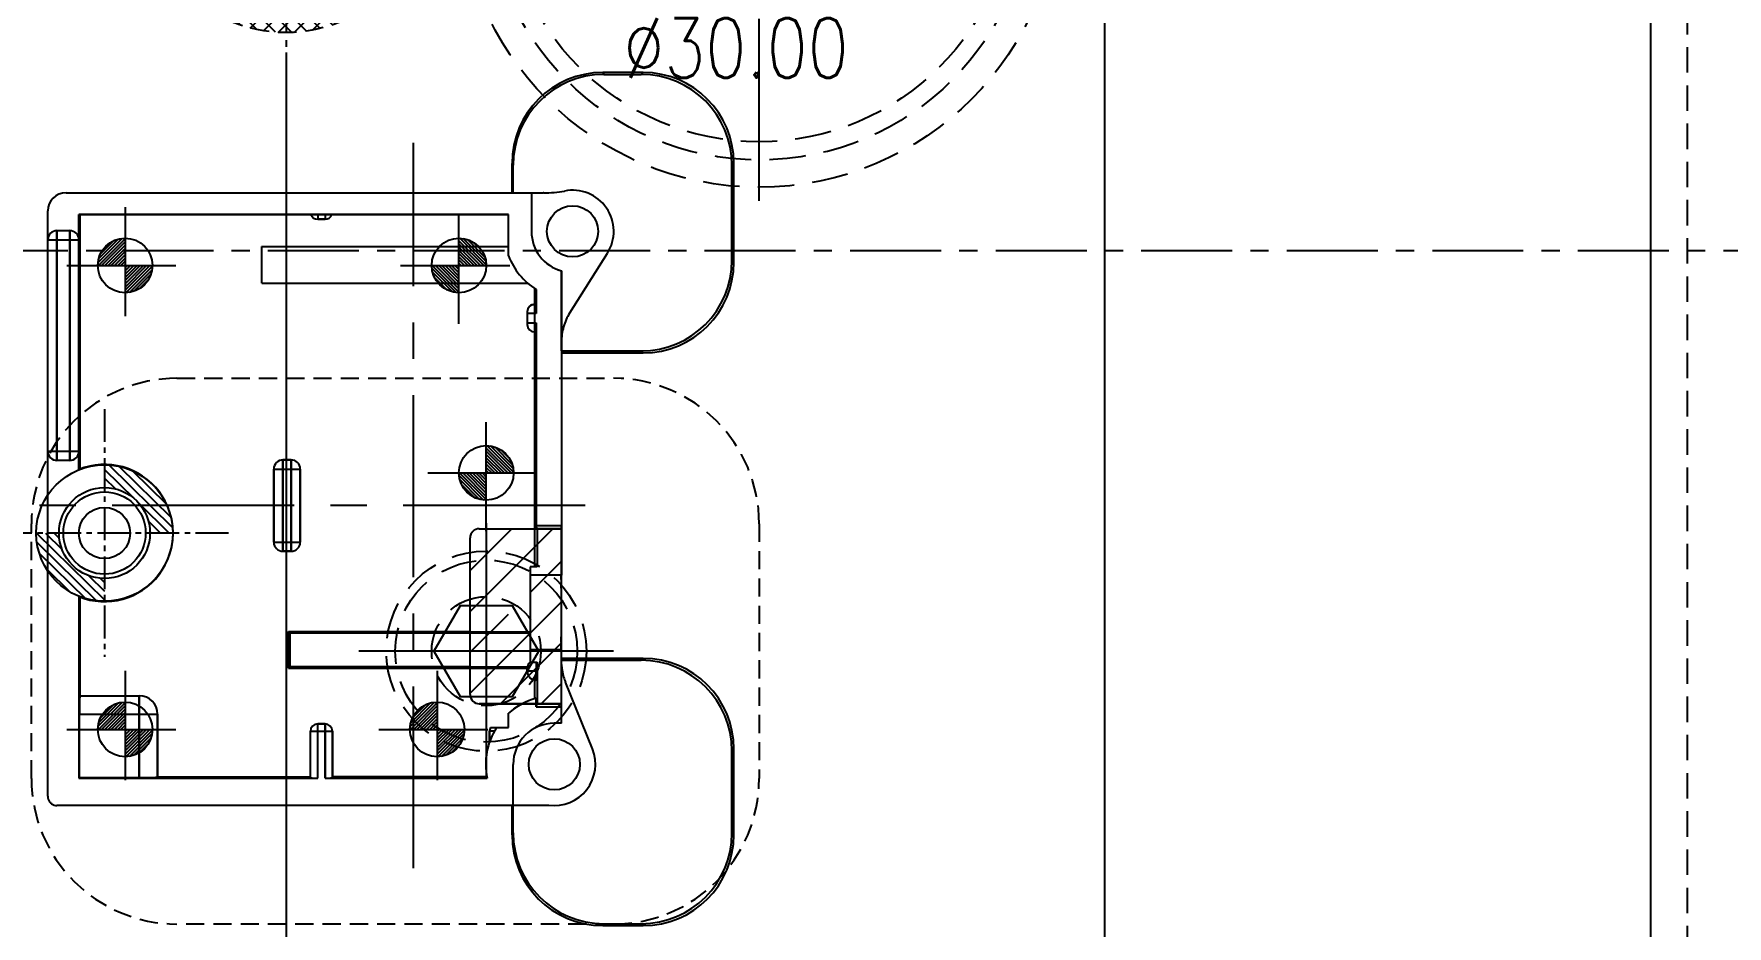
# Model space of a CAD drawing. Header units: millimetres. Extents: x 23490 to 24685, y -23248 to -22403.
# Drawn here: x 24093.4 to 24186.5, y -22672.6 to -22623.6 of the extents above; entities that cross this region are included whole.
import ezdxf

# ---------------------------------------------------------------- set-up
doc = ezdxf.new("R2010")
doc.units = ezdxf.units.MM
doc.header["$LTSCALE"] = 8
for name, pattern in [('CENTER', [2, 1.25, -0.25, 0.25, -0.25]), ('CENTER2', [1.125, 0.75, -0.125, 0.125, -0.125]), ('HIDDEN', [0.375, 0.25, -0.125]), ('HIDDEN2', [0.1875, 0.125, -0.0625])]:
    doc.linetypes.add(name, pattern=pattern)
doc.layers.get('DEFPOINTS').update_dxf_attribs({"color": 6})
for name, color, linetype in [('Cav-cor', 30, 'Continuous'), ('CL', 1, 'Continuous'), ('PIN', 5, 'Continuous'), ('PRODUCT', 1, 'Continuous'), ('SCREW', 52, 'HIDDEN'), ('SP', 3, 'Continuous'), ('WT', 4, 'Continuous'), ('Y-CUT', 2, 'Continuous')]:
    doc.layers.add(name, color=color, linetype=linetype)
doc.layers.add('dim', color=3, linetype='Continuous', lineweight=15)
doc.styles.get("Standard").update_dxf_attribs({"font": 'txt.shx', "width": 0.8, "bigfont": 'chineset.shx'})
doc.dimstyles.new('ISO-25', dxfattribs={"dimtxt": 5, "dimasz": 4, "dimexe": 0.3, "dimexo": 0.3, "dimtad": 0, "dimzin": 1, "dimdsep": 46, "dimtxsty": 'Standard', "dimcen": 0, "dimclrd": 3, "dimclre": 3, "dimclrt": 3, "dimazin": 0, "dimtfac": 1, "dimtofl": 0, "dimtmove": 0, "dimatfit": 0, "dimfxl": 0, "dimarcsym": 0})

# ---------------------------------------------------------------- blocks, each defined once
blk = doc.blocks.new('20160826.095208')
at = {"layer": 'SP', "linetype": 'CENTER'}
for p, q in [((0, -17.25), (0, 17.25)), ((-17.25, 0), (17.25, 0))]:
    blk.add_line(p, q, dxfattribs=at)
at = {"layer": 'SP', "linetype": 'HIDDEN'}
for radius in [16.50000000000004, 15.00000000000004, 14.00000000000004]:
    blk.add_circle((0, 0), radius, dxfattribs=at)
at = {"layer": 'SP'}
for s, p in [('S', (-5.455984383450414, 1.99524781123182)), ('P', (3.888308457746461, -6.392086329979065))]:
    blk.add_text(s, height=4.111023755766682, dxfattribs=at).set_placement(p)
at = {"layer": 'SP', "color": 6, "insert": (-1.274952666659374, -8.843520161717606), "char_height": 3.28125, "attachment_point": 5}
blk.add_mtext('Ø30.00', dxfattribs=at)
blk = doc.blocks.new('20100512.182342')
at = {"linetype": 'HIDDEN'}
blk.add_circle((0, -3.552713678800501e-15), 5.5, dxfattribs=at)
at = {"layer": 'SCREW', "linetype": 'CENTER', "ltscale": 5}
for p, q in [((0, -7.042329161679337), (0, 7.04232916167933)), ((-7, -3.552713678800501e-15), (7, -3.552713678800501e-15))]:
    blk.add_line(p, q, dxfattribs=at)
at = {"layer": 'SCREW', "linetype": 'Continuous'}
blk.add_lwpolyline([(-1.443375672974071, 2.499999999999996), (-2.886751345948142, -3.552713678800501e-15), (-1.443375672974071, -2.500000000000004), (1.443375672974071, -2.500000000000004), (2.886751345948142, -3.552713678800501e-15), (1.443375672974071, 2.499999999999996)], close=True, dxfattribs=at)
at = {"layer": 'SCREW'}
for radius in [5, 3]:
    blk.add_circle((0, -3.552713678800501e-15), radius, dxfattribs=at)
blk = doc.blocks.new('20150513.114820')
at = {"layer": 'WT', "linetype": 'Continuous'}
h = blk.add_hatch(dxfattribs=at)
h.set_pattern_fill('ANSI37', color=125, scale=5, angle=270, style=0)
h.set_pattern_definition([(315, (23425.01459150828, -23957.41677016646), (0.4419417382415923, 0.4419417382415921), []), (44.99999999999999, (23425.01459150828, -23957.41677016646), (-0.4419417382415921, 0.4419417382415923), [])])
h.paths.add_polyline_path([(8, 0), (5.5, 0, 0.9999999999999999), (-5.5, 0), (-8, 0, -0.9999999999999999)])
h.paths.add_polyline_path([(-8, 0), (-5.5, 0, 0.414213562373095), (0, -5.5, 0.414213562373095), (5.5, 0), (8, 0, -0.414213562373095), (0, -8, -0.414213562373095)])
at = {"layer": 'WT', "color": 125, "linetype": 'CENTER2', "ltscale": 0.4}
for p, q in [((0, 8.788148404324602), (0, -8.788148404324602)), ((8.788148404324602, 0), (-8.788148404324602, 0))]:
    blk.add_line(p, q, dxfattribs=at)
at = {"layer": 'WT', "color": 125, "linetype": 'HIDDEN2'}
for radius in [8, 5.5, 4]:
    blk.add_circle((0, 0), radius, dxfattribs=at)
blk = doc.blocks.new('*D26566')
at = {"layer": 'DEFPOINTS', "color": 0}
for p in [(24107.30028570005, -22624.27891628362), (24152.30028570005, -22747.4907678793), (24107.30028570005, -22770.97873307516)]:
    blk.add_point(p, dxfattribs=at)
at = {"layer": 'dim', "color": 3, "lineweight": -2}
for p, q in [((24107.30028570005, -22624.57891628362), (24107.30028570005, -22771.27873307516)), ((24152.30028570005, -22747.7907678793), (24152.30028570005, -22771.27873307516)), ((24111.30028570005, -22770.97873307516), (24121.84195236672, -22770.97873307516)), ((24148.30028570005, -22770.97873307516), (24137.75861903338, -22770.97873307516))]:
    blk.add_line(p, q, dxfattribs=at)
at = {"layer": 'dim', "color": 3}
for points in [[(24111.30028570005, -22770.31206640849), (24111.30028570005, -22771.64539974182), (24107.30028570005, -22770.97873307516)], [(24148.30028570005, -22771.64539974182), (24148.30028570005, -22770.31206640849), (24152.30028570005, -22770.97873307516)]]:
    blk.add_solid(points, dxfattribs=at)
at = {"layer": 'dim', "color": 3, "insert": (24129.80028570005, -22770.97873307516), "char_height": 5, "attachment_point": 5}
blk.add_mtext('45.00', dxfattribs=at)
blk = doc.blocks.new('*D26571')
at = {"layer": 'DEFPOINTS', "color": 0}
for p in [(24107.30028570005, -22615.4907678793), (24182.30028570005, -22615.4907678793), (24144.30028570005, -22755.4907678793)]:
    blk.add_point(p, dxfattribs=at)
at = {"layer": 'dim', "color": 3, "lineweight": -2}
for p, q in [((24107.60028570005, -22615.4907678793), (24182.60028570005, -22615.4907678793)), ((24182.30028570005, -22619.4907678793), (24182.30028570005, -22676.53243454597)), ((24182.30028570005, -22751.4907678793), (24182.30028570005, -22694.44910121263)), ((24144.60028570005, -22755.4907678793), (24182.60028570005, -22755.4907678793))]:
    blk.add_line(p, q, dxfattribs=at)
at = {"layer": 'dim', "color": 3}
for points in [[(24182.96695236672, -22619.4907678793), (24181.63361903338, -22619.4907678793), (24182.30028570005, -22615.4907678793)], [(24181.63361903338, -22751.4907678793), (24182.96695236672, -22751.4907678793), (24182.30028570005, -22755.4907678793)]]:
    blk.add_solid(points, dxfattribs=at)
at = {"layer": 'dim', "color": 3, "insert": (24182.30028570005, -22685.4907678793), "char_height": 5, "attachment_point": 5, "rotation": 90}
blk.add_mtext('140.00', dxfattribs=at)
blk = doc.blocks.new('*D26572')
at = {"layer": 'DEFPOINTS', "color": 0}
for p in [(24107.30028570005, -22527.4907678793), (24193.4506046583, -22527.4907678793), (24144.30028570005, -22755.4907678793)]:
    blk.add_point(p, dxfattribs=at)
at = {"layer": 'dim', "color": 3, "lineweight": -2}
for p, q in [((24107.60028570005, -22527.4907678793), (24193.7506046583, -22527.4907678793)), ((24193.4506046583, -22531.4907678793), (24193.4506046583, -22631.53243454597)), ((24193.4506046583, -22751.4907678793), (24193.4506046583, -22651.44910121263)), ((24144.60028570005, -22755.4907678793), (24193.7506046583, -22755.4907678793))]:
    blk.add_line(p, q, dxfattribs=at)
at = {"layer": 'dim', "color": 3}
for points in [[(24194.11727132497, -22531.4907678793), (24192.78393799163, -22531.4907678793), (24193.4506046583, -22527.4907678793)], [(24192.78393799163, -22751.4907678793), (24194.11727132497, -22751.4907678793), (24193.4506046583, -22755.4907678793)]]:
    blk.add_solid(points, dxfattribs=at)
at = {"layer": 'dim', "color": 3, "insert": (24193.4506046583, -22641.4907678793), "char_height": 5, "attachment_point": 5, "rotation": 90}
blk.add_mtext('228.00', dxfattribs=at)

msp = doc.modelspace()

# ---------------------------------------------------------------- hatches: boundary and pattern name
at = {"layer": 'PIN', "linetype": 'Continuous'}
h = msp.add_hatch(dxfattribs=at)
h.set_pattern_fill('ANSI31', color=3, scale=0.9999999999999996, angle=270, style=0)
h.set_pattern_definition([(225, (24303.73056464007, -22622.05105491236), (-0.08838834764831845, 0.08838834764831839), [])])
h.paths.add_polyline_path([(24098.44853977155, -22636.2907678793), (24096.94853977155, -22636.2907678793, -0.4142135623730951), (24098.44853977155, -22634.7907678793)])
h.paths.add_polyline_path([(24098.44853977155, -22637.7907678793), (24098.44853977155, -22636.2907678793), (24099.94853977155, -22636.2907678793, -0.4142135623730951)])
h = msp.add_hatch(dxfattribs=at)
h.set_pattern_fill('ANSI31', color=3, scale=0.9999999999999996, angle=90.00000000000001, style=0)
h.set_pattern_definition([(135, (24322.08231056856, -22650.53048084623), (-0.08838834764831845, -0.08838834764831839), [])])
h.paths.add_polyline_path([(24116.80028570005, -22636.2907678793), (24115.30028570005, -22636.2907678793, 0.4142135623730951), (24116.80028570005, -22637.7907678793)])
h.paths.add_polyline_path([(24116.80028570005, -22634.7907678793), (24116.80028570005, -22636.2907678793), (24118.30028570005, -22636.2907678793, 0.4142135623730951)])
h = msp.add_hatch(dxfattribs=at)
h.set_pattern_fill('ANSI31', color=3, scale=0.9999999999999996, angle=90.00000000000001, style=0)
h.set_pattern_definition([(135, (24323.58231056856, -22661.93048084623), (-0.08838834764831845, -0.08838834764831839), [])])
h.paths.add_polyline_path([(24118.30028570005, -22647.6907678793), (24116.80028570005, -22647.6907678793, 0.4142135623730951), (24118.30028570005, -22649.1907678793)])
h.paths.add_polyline_path([(24118.30028570005, -22646.1907678793), (24118.30028570005, -22647.6907678793), (24119.80028570005, -22647.6907678793, 0.4142135623730951)])
h = msp.add_hatch(dxfattribs=at)
h.set_pattern_fill('ANSI31', color=54, scale=2.727272727272727, angle=90.5, style=0)
h.set_pattern_definition([(135.5, (23862.60659245427, -22945.00435986929), (-0.2389463401022219, -0.2431535622116527), [])])
h.paths.add_polyline_path([(24097.31578570005, -22648.4982678793), (24097.31578570005, -22647.2482678793, -0.414213562373095), (24101.06578570005, -22650.9982678793), (24099.81578570005, -22650.9982678793, 0.414213562373095)])
h.paths.add_polyline_path([(24093.56578570005, -22650.9982678793), (24094.81578570005, -22650.9982678793, 0.414213562373095), (24097.31578570005, -22653.4982678793), (24097.31578570005, -22654.7482678793, -0.414213562373095)])
h = msp.add_hatch(dxfattribs=at)
h.set_pattern_fill('ANSI31', color=3, scale=0.9999999999999996, angle=270, style=0)
h.set_pattern_definition([(225, (24303.73056464007, -22647.55105491236), (-0.08838834764831845, 0.08838834764831839), [])])
h.paths.add_polyline_path([(24098.44853977155, -22661.7907678793), (24096.94853977155, -22661.7907678793, -0.4142135623730951), (24098.44853977155, -22660.2907678793)])
h.paths.add_polyline_path([(24098.44853977155, -22663.2907678793), (24098.44853977155, -22661.7907678793), (24099.94853977155, -22661.7907678793, -0.4142135623730951)])
h = msp.add_hatch(dxfattribs=at)
h.set_pattern_fill('ANSI31', color=3, scale=0.9999999999999996, angle=270, style=0)
h.set_pattern_definition([(225, (24320.88231056856, -22647.55105491236), (-0.08838834764831845, 0.08838834764831839), [])])
h.paths.add_polyline_path([(24115.60028570005, -22661.7907678793), (24114.10028570005, -22661.7907678793, -0.4142135623730951), (24115.60028570005, -22660.2907678793)])
h.paths.add_polyline_path([(24115.60028570005, -22663.2907678793), (24115.60028570005, -22661.7907678793), (24117.10028570005, -22661.7907678793, -0.4142135623730951)])
at = {"layer": 'Y-CUT'}
h = msp.add_hatch(dxfattribs=at)
h.set_pattern_fill('ANSI31', color=230, scale=0.5, style=0)
h.set_pattern_definition([(45, (-905.5554632119129, -570.0990150880061), (-1.122532015133644, 1.122532015133644), [])])
h.paths.add_polyline_path([(24117.41272009325, -22656.4183097654), (24117.41272009325, -22651.2636047723, -0.414213562373095), (24117.91272009325, -22650.7636047723), (24120.96887904115, -22650.7636047723), (24121.08992118885, -22650.7636047723), (24122.41272009325, -22650.7636047723), (24122.41272009325, -22660.3806043534), (24121.08992118885, -22660.3806043534), (24121.03378570005, -22660.3806043534), (24120.27569419813, -22660.3806043534), (24117.91272009325, -22660.3806043534, -0.414213562373095), (24117.41272009325, -22659.8806043534), (24117.41272009325, -22658.4283105884), (24117.41272009325, -22658.3590442955), (24117.41272009325, -22656.4875728022)])
h.paths.add_polyline_path([(24120.80028570005, -22654.4907678793, 0.9999999999999999), (24118.80028570005, -22654.4907678793, 0.9999999999999999)], flags=16)

# ---------------------------------------------------------------- linework, layer by layer
at = {"color": 8, "linetype": 'HIDDEN', "ltscale": 0.7}
for p, q in [((24182.30028570005, -22460.4907678793), (24182.30028570005, -22810.4907678793)), ((24184.30028570005, -22460.4907678793), (24184.30028570005, -22810.4907678793))]:
    msp.add_line(p, q, dxfattribs=at)
at = {"linetype": 'HIDDEN2'}
msp.add_lwpolyline([(24133.30028570005, -22650.4907678793), (24133.30028570005, -22664.4907678793, -0.414213562373095), (24125.30028570005, -22672.4907678793), (24101.30028570005, -22672.4907678793, -0.4142135623730963), (24093.30028570005, -22664.4907678793), (24093.30028570005, -22650.4907678793, -0.4142135623730708), (24101.30028570005, -22642.4907678793), (24125.30028570005, -22642.4907678793, -0.4142135623731179)], format="xyb", close=True, dxfattribs=at)
at = {"layer": 'Cav-cor', "color": 241}
for p, q in [((24152.30028570005, -22747.4907678793), (24152.30028570005, -22523.4907678793)), ((24126.92482353785, -22625.6852565511), (24124.69835545365, -22625.6852565511)), ((24124.69835545365, -22625.6852565511), (24124.76155923545, -22625.7907678793)), ((24124.76155923545, -22625.7907678793), (24126.81931220965, -22625.7907678793)), ((24126.92482353785, -22625.6852565511), (24126.81931220965, -22625.7907678793)), ((24119.71433191825, -22632.2917579014), (24119.71433191825, -22630.6814617244)), ((24119.71433191825, -22630.6814617244), (24119.77753570005, -22630.7869730527)), ((24119.77753570005, -22632.2917579014), (24119.77753570005, -22630.7869730527)), ((24131.90579702825, -22630.6662300415), (24131.80028570005, -22630.7717413697)), ((24131.80028570005, -22636.0097943888), (24131.80028570005, -22630.7717413697)), ((24131.90579702825, -22636.115305717), (24131.90579702825, -22630.6662300415)), ((24119.71433191825, -22632.2917579014), (24120.78253570005, -22632.2917579014)), ((24120.78253570005, -22632.2917579014), (24120.78253570005, -22634.4157678793)), ((24095.90878570005, -22633.4977579014), (24119.52628570005, -22633.4977579014)), ((24095.90878570005, -22647.5020087981), (24095.90878570005, -22633.4977579014)), ((24095.97369235905, -22647.4765833354), (24095.97369235905, -22633.4977579014)), ((24109.03585809205, -22633.4977579014), (24109.03585809205, -22633.753370627)), ((24109.03585809205, -22633.753370627), (24109.43785809205, -22633.753370627)), ((24109.43785809205, -22633.4977579014), (24109.43785809205, -22633.753370627)), ((24119.52628570005, -22635.7687905371), (24119.52628570005, -22633.4977579014)), ((24094.70278570005, -22634.3755678793), (24095.40628570005, -22634.3755678793)), ((24094.70278570005, -22647.0084178793), (24094.70278570005, -22634.3755678793)), ((24095.40628570005, -22647.0084178793), (24095.40628570005, -22634.3755678793)), ((24094.20028570005, -22634.8780678793), (24095.90878570005, -22634.8780678793)), ((24094.20028570005, -22646.5059178793), (24094.20028570005, -22634.8780678793)), ((24105.95598591325, -22637.2638273701), (24105.95780440425, -22635.2538281928)), ((24119.52628570005, -22635.2661117678), (24105.95689515165, -22635.253835238)), ((24122.43026109755, -22640.9907678793), (24122.43026109755, -22636.5921959448)), ((24131.90579702825, -22636.115305717), (24131.80028570005, -22636.0097943888)), ((24105.95689515165, -22637.263836061), (24120.59095194255, -22637.277075818)), ((24120.95162845255, -22638.4366581329), (24120.95162845255, -22639.9441581329)), ((24120.96025374685, -22638.4366581329), (24121.02501452995, -22638.4366581329)), ((24120.96887904115, -22638.4366581329), (24120.96887904115, -22637.5619145572)), ((24121.03378570005, -22637.6037729863), (24121.03378570005, -22638.9391581329)), ((24120.54962845255, -22638.8386581329), (24120.54962845255, -22639.5421581329)), ((24121.03378570005, -22638.9391581329), (24120.54962845255, -22638.9391581329)), ((24120.54962845255, -22639.4416581329), (24121.03378570005, -22639.4416581329)), ((24121.02501452995, -22639.9441581329), (24120.96025374685, -22639.9441581329)), ((24120.96887904115, -22650.7636047723), (24120.96887904115, -22639.9441581329)), ((24121.03378570005, -22639.4416581329), (24121.03378570005, -22650.5950613542)), ((24122.43026109755, -22640.9907678793), (24126.81931220965, -22640.9907678793)), ((24122.43026109755, -22640.9907678793), (24122.44078570005, -22641.0962792075)), ((24122.44078570005, -22641.0962792075), (24126.92482353785, -22641.0962792075)), ((24126.92482353785, -22641.0962792075), (24126.81931220965, -22640.9907678793)), ((24094.20028570005, -22646.5059178793), (24095.90878570005, -22646.5059178793)), ((24095.40628570005, -22647.0084178793), (24094.70278570005, -22647.0084178793)), ((24106.61986859005, -22647.4807678793), (24108.07711858085, -22647.4807678793)), ((24106.61986859005, -22647.4807678793), (24106.61986859005, -22651.5007678793)), ((24107.57461858085, -22646.9782678793), (24107.12236859005, -22646.9782678793)), ((24107.12236859005, -22652.0032678793), (24107.12236859005, -22646.9782678793)), ((24107.57461858085, -22652.0032678793), (24107.57461858085, -22646.9782678793)), ((24108.07711858085, -22651.5007678793), (24108.07711858085, -22647.4807678793)), ((24106.61986859005, -22651.5007678793), (24108.07711858085, -22651.5007678793)), ((24117.41272009325, -22659.8806043534), (24117.41272009325, -22651.2636047723)), ((24117.91272009325, -22650.7636047723), (24122.41272009325, -22650.7636047723)), ((24122.44078570005, -22650.5950613542), (24121.03378570005, -22650.5950613542)), ((24121.08992118885, -22650.7636047723), (24121.03378570005, -22650.5950613542)), ((24122.41272009325, -22650.7636047723), (24122.41272009325, -22653.3059901207)), ((24122.44078570005, -22657.8852565511), (24122.44078570005, -22650.5950613542)), ((24107.12236859005, -22652.0032678793), (24107.57461858085, -22652.0032678793)), ((24095.90878570005, -22654.4945269604), (24095.90878570005, -22664.4652678793)), ((24095.97369235905, -22659.9427678793), (24095.97369235905, -22654.5199524231)), ((24107.43036416545, -22656.4092785057), (24117.41272009325, -22656.4183097654)), ((24107.43036416545, -22656.4092785057), (24107.49962715435, -22656.4786041867)), ((24107.43036416545, -22658.4192793288), (24107.43036416545, -22656.4092785057)), ((24117.41272009325, -22656.4875728022), (24107.49962715435, -22656.4786041867)), ((24107.49962715435, -22656.4786041867), (24107.49963041045, -22658.3500757221)), ((24122.41272009325, -22657.4264901207), (24122.41272009325, -22657.9907678793)), ((24122.43026109755, -22657.9907678793), (24122.44078570005, -22657.8852565511)), ((24122.43026109755, -22657.9907678793), (24126.81931220965, -22657.9907678793)), ((24122.43026109755, -22661.4502678795), (24122.43026109755, -22657.9907678793)), ((24126.92482353785, -22657.8852565511), (24122.44078570005, -22657.8852565511)), ((24126.92482353785, -22657.8852565511), (24126.81931220965, -22657.9907678793)), ((24107.49963041045, -22658.3500757221), (24107.43036416545, -22658.4192793288)), ((24107.43036416545, -22658.4192793288), (24117.41272009325, -22658.4283105884)), ((24117.41272009325, -22658.3590442955), (24107.49963041045, -22658.3500757221)), ((24095.97369235905, -22659.9427678793), (24099.22528570005, -22659.9427678793)), ((24099.22528570005, -22664.4354459008), (24099.22528570005, -22659.9427678793)), ((24117.91272009325, -22660.3806043534), (24122.41272009325, -22660.3806043534)), ((24121.03378570005, -22660.5491477716), (24121.03378570005, -22660.3806043534)), ((24121.03378570005, -22660.5491477716), (24121.08992118885, -22660.3806043534)), ((24121.03378570005, -22660.5491477716), (24122.44078570005, -22660.5491477716)), ((24095.93860767855, -22660.9477678793), (24100.23028570005, -22660.9477678793)), ((24095.93860767855, -22664.4354459008), (24095.93860767855, -22660.9477678793)), ((24100.23028570005, -22664.4003612203), (24100.23028570005, -22660.9477678793)), ((24109.43785809205, -22661.4915242554), (24109.03585809205, -22661.4915242554)), ((24109.03585809205, -22664.4652678793), (24109.03585809205, -22661.4915242554)), ((24109.43785809205, -22664.4652678793), (24109.43785809205, -22661.4915242554)), ((24118.53095901505, -22661.6925242554), (24119.52628570005, -22661.6925242554)), ((24119.52628570005, -22661.6925242554), (24119.52628570005, -22660.9024574828)), ((24122.43026109755, -22661.4502678795), (24122.03878570005, -22661.4502678795)), ((24108.63385809205, -22661.8935242554), (24109.83985809205, -22661.8935242554)), ((24108.63385809205, -22664.4582509432), (24108.63385809205, -22661.8935242554)), ((24109.83985809205, -22664.4582509432), (24109.83985809205, -22661.8935242554)), ((24118.73751689165, -22661.8935242554), (24118.47710122745, -22661.8935242554)), ((24118.47710122745, -22661.8935242554), (24118.47710122745, -22662.479495039)), ((24131.90579702825, -22662.8662300415), (24131.80028570005, -22662.9717413697)), ((24131.80028570005, -22667.4897943888), (24131.80028570005, -22662.9717413697)), ((24131.90579702825, -22667.595305717), (24131.90579702825, -22662.8662300415)), ((24095.90878570005, -22664.4652678793), (24095.93860767855, -22664.4354459008)), ((24095.90878570005, -22664.4652678793), (24109.03585809205, -22664.4652678793)), ((24095.93860767855, -22664.4354459008), (24099.22528570005, -22664.4354459008)), ((24100.23028570005, -22664.4003612203), (24108.63385809205, -22664.4003612203)), ((24109.43785809205, -22664.4652678793), (24118.34617991275, -22664.4652678793)), ((24118.33352303535, -22664.4003612203), (24109.83985809205, -22664.4003612203)), ((24119.77753570005, -22667.4745627059), (24119.77753570005, -22663.7115178795)), ((24119.71433191825, -22665.9727678793), (24119.77753570005, -22665.951717071)), ((24119.71433191825, -22667.5800740341), (24119.71433191825, -22665.9727678793)), ((24119.77753570005, -22667.4745627059), (24119.71433191825, -22667.5800740341)), ((24131.90579702825, -22667.595305717), (24131.80028570005, -22667.4897943888)), ((24124.76155923545, -22672.4707678793), (24124.69835545365, -22672.5762792075)), ((24124.69835545365, -22672.5762792075), (24126.92482353785, -22672.5762792075)), ((24124.76155923545, -22672.4707678793), (24126.81931220965, -22672.4707678793)), ((24126.92482353785, -22672.5762792075), (24126.81931220965, -22672.4707678793))]:
    msp.add_line(p, q, dxfattribs=at)
for centre, radius in [((24123.04378570005, -22634.4157678793), 1.407), ((24097.31578570005, -22650.9982678793), 2.26125), ((24097.31578570005, -22650.9982678793), 1.407), ((24122.03878570005, -22663.7115178795), 1.407)]:
    msp.add_circle(centre, radius, dxfattribs=at)
for centre, radius, start, end in [((24109.03585809205, -22633.351370627), 0.402, 201.3551246731262, 270), ((24109.43785809205, -22633.351370627), 0.402, 270, 338.6448753268738), ((24094.70278570005, -22634.8780678793), 0.5025, 90, 180), ((24095.40628570005, -22634.8780678793), 0.5025, 0, 90), ((24123.04378570005, -22634.4157678793), 2.26125, 180, 254.2571110566078), ((24123.04378570005, -22634.4157678793), 3.76875, 201.0394697813169, 237.7690473644607), ((24120.95162845255, -22638.8386581329), 0.402, 87.5594601565531, 180), ((24120.95162845255, -22639.5421581329), 0.402, 180, 270), ((24094.70278570005, -22646.5059178793), 0.5025, 180, 270), ((24095.40628570005, -22646.5059178793), 0.5025, 270, 0), ((24097.31578570005, -22650.9982678793), 3.76875, 248.0786599384754, 111.9213400615246), ((24107.12236859005, -22647.4807678793), 0.5025, 90, 180), ((24107.57461858085, -22647.4807678793), 0.5025, 0, 90), ((24107.12236859005, -22651.5007678793), 0.5025, 180, 270), ((24107.57461858085, -22651.5007678793), 0.5025, 270, 0), ((24117.91272009325, -22651.2636047723), 0.5, 90, 180), ((24117.91272009325, -22659.8806043534), 0.5, 180, 270), ((24099.22528570005, -22660.9477678793), 1.005, 0, 90), ((24122.03878570005, -22663.7115178795), 3.76875, 117.8927926960017, 131.8103148958073), ((24109.03585809205, -22661.8935242554), 0.402, 90, 180), ((24109.43785809205, -22661.8935242554), 0.402, 0, 90), ((24122.03878570005, -22663.7115178795), 3.76875, 147.6072670478983, 191.5369590289236), ((24118.87910122745, -22661.8935242554), 0.402, 149.999999999692, 180), ((24122.03878570005, -22663.7115178795), 2.26125, 90, 180)]:
    msp.add_arc(centre, radius, start, end, dxfattribs=at)
for centre, major_axis, ratio, start_param, end_param in [((24124.72119364825, -22630.7043557388), (2.5827262151, -4.3115596177), 0.9948397973, 2.6041692746, 4.1704042064), ((24124.78439743005, -22630.809867067), (-2.5827262151, 4.3115596177), 0.9948397973, -0.537423379, 1.0288115528), ((24126.78118651235, -22630.809867067), (3.5624930395, 3.5624930395), 0.9924325090999998, -0.7816000651, 0.7816000651), ((24126.88669784055, -22630.7043557388), (-3.5624930395, -3.5624930395), 0.9924325090999998, 2.3599925885, 3.9231927187), ((24126.78118651235, -22635.9716686916), (3.5624930395, -3.5624930395), 0.9924325090999998, -0.7816000651, 0.7816000651), ((24126.88669784055, -22636.0771800198), (-3.5624930395, 3.5624930395), 0.9924325090999998, 2.3599925885, 3.9231927187), ((24121.02501452995, -22638.9391581329), (0, 0.5025), 0.0174550649, -1.5707963268, 0), ((24121.02501452995, -22639.4416581329), (0, 0.5025), 0.0174550649, -3.1415926536, -1.8849358176), ((24126.78118651235, -22663.009867067), (3.5624930395, 3.5624930395), 0.9924325090999998, -0.7816000651, 0.7816000651), ((24126.88669784055, -22662.9043557388), (-3.5624930395, -3.5624930395), 0.9924325090999998, 2.3599925885, 3.9231927187), ((24095.95615001875, -22660.9477678793), (0, 1.005), 0.0174550649, 0, 1.5707963268), ((24099.22528570005, -22664.4179035606), (1.005, 0), 0.0174550649, -1.5707963268, 0), ((24109.03585809205, -22664.4582509432), (0.402, 0), 0.0174550649, 3.1415926536, 4.7123889804), ((24109.43785809205, -22664.4582509432), (0.402, 0), 0.0174550649, -1.5707963268, 0), ((24124.72119364825, -22667.5571800198), (2.5827262151, 4.3115596177), 0.9948397973, -4.1704042064, -2.6041692746), ((24124.78439743005, -22667.4516686916), (2.5827262151, 4.3115596177), 0.9948397973, -4.1704042064, -2.6041692746), ((24126.78118651235, -22667.4516686916), (3.5624930395, -3.5624930395), 0.9924325090999998, -0.7816000651, 0.7816000651), ((24126.88669784055, -22667.5571800198), (-3.5624930395, 3.5624930395), 0.9924325090999998, 2.3599925885, 3.9231927187)]:
    msp.add_ellipse(centre, major_axis=major_axis, ratio=ratio, start_param=start_param, end_param=end_param, dxfattribs=at)
at = {"layer": 'CL', "color": 6, "linetype": 'CENTER'}
for p, q in [((24114.30028570005, -22669.42768718371), (24114.30028570005, -22629.55384857489)), ((24123.73664731578, -22649.4907678793), (24090.81879831421, -22649.4907678793))]:
    msp.add_line(p, q, dxfattribs=at)
at = {"layer": 'CL', "color": 7, "linetype": 'CENTER', "ltscale": 0.5}
msp.add_line((24247.30028570005, -22635.4907678793), (23897.30028570005, -22635.4907678793), dxfattribs=at)
at = {"layer": 'PIN', "color": 3, "linetype": 'CENTER2'}
for p, q in [((24098.44853977155, -22633.08079371428), (24098.44853977155, -22639.50074204431)), ((24116.80028570005, -22639.50074204431), (24116.80028570005, -22633.08079371428)), ((24095.23856560654, -22636.2907678793), (24101.65851393657, -22636.2907678793)), ((24113.59031153503, -22636.2907678793), (24120.01025986507, -22636.2907678793)), ((24118.30028570005, -22650.90074204432), (24118.30028570005, -22644.48079371428)), ((24115.09031153503, -22647.6907678793), (24121.51025986507, -22647.6907678793)), ((24098.44853977155, -22658.58079371428), (24098.44853977155, -22665.00074204431)), ((24115.60028570005, -22658.58079371428), (24115.60028570005, -22665.00074204431)), ((24095.23856560654, -22661.7907678793), (24101.65851393657, -22661.7907678793)), ((24112.39031153503, -22661.7907678793), (24118.81025986507, -22661.7907678793))]:
    msp.add_line(p, q, dxfattribs=at)
at = {"layer": 'PIN', "color": 54, "linetype": 'CENTER2', "ltscale": 0.3}
for p, q in [((24097.31578570005, -22644.18956254988), (24097.31578570005, -22657.80697320872)), ((24104.12449102947, -22650.9982678793), (24090.50708037063, -22650.9982678793))]:
    msp.add_line(p, q, dxfattribs=at)
at = {"layer": 'PIN', "color": 3, "linetype": 'Continuous'}
for centre in [(24098.44853977155, -22636.2907678793), (24116.80028570005, -22636.2907678793), (24118.30028570005, -22647.6907678793), (24098.44853977155, -22661.7907678793), (24115.60028570005, -22661.7907678793)]:
    msp.add_circle(centre, 1.5, dxfattribs=at)
at = {"layer": 'PIN', "color": 54}
for radius in [3.75, 2.5]:
    msp.add_circle((24097.31578570005, -22650.9982678793), radius, dxfattribs=at)
at = {"layer": 'PRODUCT'}
for p, q in [((24095.20528570005, -22632.29175790148), (24121.42522282875, -22632.29175790148)), ((24120.78253570005, -22632.29175790148), (24120.78253570005, -22634.4157678793)), ((24094.20028570005, -22665.47019133448), (24094.20028570005, -22633.29675790148)), ((24119.52628570005, -22633.49775790148), (24095.90878570005, -22633.49775790148)), ((24095.90878570005, -22633.49775790148), (24095.90878570005, -22647.50200879821)), ((24095.97369235896, -22647.47658333547), (24095.97369235896, -22633.49775790148)), ((24109.03585809202, -22633.49775790148), (24109.03585809202, -22633.75337062708)), ((24109.43785809202, -22633.75337062708), (24109.03585809202, -22633.75337062708)), ((24109.43785809202, -22633.49775790148), (24109.43785809202, -22633.75337062708)), ((24119.52628570005, -22635.76879053711), (24119.52628570005, -22633.49775790148)), ((24094.70278570005, -22634.3755678793), (24094.70278570005, -22647.0084178793)), ((24094.70278570005, -22634.3755678793), (24095.40628570005, -22634.3755678793)), ((24095.40628570005, -22634.3755678793), (24095.40628570005, -22647.0084178793)), ((24094.20028570005, -22634.8780678793), (24095.90878570005, -22634.8780678793)), ((24105.95689514802, -22635.25381950226), (24119.52628570005, -22635.26609603202)), ((24105.95689514802, -22637.26382032455), (24105.95689514802, -22635.25381950226)), ((24122.89497181818, -22638.89164118921), (24124.95658876431, -22635.6217678793)), ((24122.44078570006, -22636.59513534782), (24122.44078570006, -22653.30599012078)), ((24120.59093356601, -22637.27706006491), (24105.95689514802, -22637.26382032455)), ((24120.95162845253, -22638.43665813302), (24121.02501452989, -22638.43665813302)), ((24120.95162845253, -22638.43665813302), (24120.95162845253, -22639.94415813302)), ((24120.96887904115, -22638.43665813302), (24120.96887904115, -22637.56191455734)), ((24121.03378570005, -22637.60377298633), (24121.03378570005, -22638.93915813302)), ((24120.54962845253, -22638.83865813302), (24120.54962845253, -22639.54215813302)), ((24121.03378570005, -22638.93915813302), (24120.54962845253, -22638.93915813302)), ((24120.54962845253, -22639.44165813302), (24121.03378570005, -22639.44165813302)), ((24121.02501452989, -22639.94415813302), (24120.95162845253, -22639.94415813302)), ((24120.96887904115, -22652.86310535328), (24120.96887904115, -22639.94415813302)), ((24121.03378570005, -22639.44165813302), (24121.03378570005, -22650.59506135418)), ((24094.20028570005, -22646.5059178793), (24095.90878570005, -22646.5059178793)), ((24095.40628570005, -22647.0084178793), (24094.70278570005, -22647.0084178793)), ((24106.61986859005, -22651.5007678793), (24106.61986859005, -22647.4807678793)), ((24106.61986859005, -22647.4807678793), (24108.07711858081, -22647.4807678793)), ((24107.12236859005, -22646.9782678793), (24107.12236859005, -22652.0032678793)), ((24107.12236859005, -22646.9782678793), (24107.57461858081, -22646.9782678793)), ((24107.57461858081, -22646.9782678793), (24107.57461858081, -22652.0032678793)), ((24108.07711858081, -22647.4807678793), (24108.07711858081, -22651.5007678793)), ((24106.61986859005, -22651.5007678793), (24108.07711858081, -22651.5007678793)), ((24122.44078570006, -22650.59506135418), (24121.03378570005, -22650.59506135418)), ((24121.08992118889, -22650.76360477235), (24121.03378570005, -22650.59506135418)), ((24122.41272009327, -22650.76360477235), (24121.08992118889, -22650.76360477235)), ((24121.08992118889, -22650.76360477235), (24121.08992118889, -22652.86310535328)), ((24122.44078570006, -22650.59506135418), (24122.41272009327, -22650.76360477235)), ((24122.41272009327, -22650.76360477235), (24122.41272009327, -22653.30599012078)), ((24107.57461858081, -22652.0032678793), (24107.12236859005, -22652.0032678793)), ((24121.08992118889, -22652.86310535328), (24120.70422009327, -22652.86310535328)), ((24120.70422009327, -22652.86310535328), (24120.70422009327, -22658.08910535328)), ((24122.41272009327, -22653.30599012078), (24120.70422009327, -22653.30599012078)), ((24095.90878570005, -22654.49452696048), (24095.90878570005, -22664.4652678793)), ((24095.97369235896, -22659.9427678793), (24095.97369235896, -22654.51995242323)), ((24107.43036416545, -22656.40927850578), (24107.49962715434, -22656.47860418676)), ((24107.43036416545, -22658.41927932887), (24107.43036416545, -22656.40927850578)), ((24107.43036416545, -22656.40927850578), (24120.70422009327, -22656.42037841289)), ((24107.49962715434, -22656.47860418676), (24107.49963041044, -22658.35007572212)), ((24107.49962715434, -22656.47860418676), (24120.70422009327, -22656.4896414263)), ((24122.41272009327, -22657.42649012078), (24120.70422009327, -22657.42649012078)), ((24122.41272009327, -22657.42649012078), (24122.41272009327, -22660.38060435352)), ((24122.44078570006, -22661.4502678796), (24122.44078570006, -22657.42649012078)), ((24107.49963041044, -22658.35007572212), (24107.43036416545, -22658.41927932887)), ((24107.43036416545, -22658.41927932887), (24120.55004837118, -22658.43114899926)), ((24120.55771714407, -22658.36188963812), (24107.49963041044, -22658.35007572212)), ((24120.54962845253, -22658.58763883596), (24120.54962845253, -22658.4516877902)), ((24121.03378570005, -22658.58690813302), (24120.54962845253, -22658.58690813302)), ((24120.70422009327, -22658.08910535328), (24121.08992118889, -22658.08910535328)), ((24121.03378570005, -22658.08910535328), (24121.03378570005, -22658.58690813302)), ((24121.08992118889, -22658.08910535328), (24121.08992118889, -22660.38060435352)), ((24121.02501452989, -22659.08940813302), (24120.96887904115, -22659.08940813302)), ((24120.96887904115, -22660.07923876553), (24120.96887904115, -22659.08940813302)), ((24124.13528414025, -22662.86420102456), (24122.65004465025, -22659.18930390019)), ((24095.95615001873, -22659.9427678793), (24099.22528570005, -22659.9427678793)), ((24099.22528570005, -22659.9427678793), (24099.22528570005, -22664.43544590095)), ((24121.03378570005, -22660.54914777169), (24121.03378570005, -22660.07923876553)), ((24121.03378570005, -22660.54914777169), (24121.08992118889, -22660.38060435352)), ((24121.03378570005, -22660.54914777169), (24122.44078570006, -22660.54914777169)), ((24121.08992118889, -22660.38060435352), (24122.41272009327, -22660.38060435352)), ((24122.44078570006, -22660.54914777169), (24122.41272009327, -22660.38060435352)), ((24095.9386076785, -22664.43544590095), (24095.9386076785, -22660.9477678793)), ((24095.9386076785, -22660.9477678793), (24100.23028570005, -22660.9477678793)), ((24100.23028570005, -22660.9477678793), (24100.23028570005, -22664.41790356062)), ((24109.03585809202, -22664.4652678793), (24109.03585809202, -22661.4915242555)), ((24109.03585809202, -22661.4915242555), (24109.43785809202, -22661.4915242555)), ((24109.43785809202, -22661.4915242555), (24109.43785809202, -22664.4652678793)), ((24118.5309590151, -22661.6925242555), (24119.52628570005, -22661.6925242555)), ((24119.52628570005, -22661.6925242555), (24119.52628570005, -22660.90245748284)), ((24122.44078570006, -22661.4502678796), (24122.03878570005, -22661.4502678796)), ((24108.63385809202, -22664.45825094327), (24108.63385809202, -22661.8935242555)), ((24108.63385809202, -22661.8935242555), (24109.83985809202, -22661.8935242555)), ((24109.83985809202, -22661.8935242555), (24109.83985809202, -22664.45825094327)), ((24118.47710122741, -22662.47949503903), (24118.47710122741, -22661.8935242555)), ((24118.73751689163, -22661.8935242555), (24118.47710122741, -22661.8935242555)), ((24095.90878570005, -22664.4652678793), (24095.9386076785, -22664.43544590095)), ((24095.90878570005, -22664.4652678793), (24109.03585809202, -22664.4652678793)), ((24095.9386076785, -22664.43544590095), (24099.22528570005, -22664.43544590095)), ((24100.23028570005, -22664.4003612204), (24108.63385809202, -22664.4003612204)), ((24109.43785809202, -22664.4652678793), (24118.34617991278, -22664.4652678793)), ((24118.33352303534, -22664.4003612204), (24109.83985809202, -22664.4003612204)), ((24119.77753570005, -22665.9727678793), (24119.77753570005, -22663.7115178796)), ((24119.77753570005, -22665.9727678793), (24094.70278570005, -22665.9727678793)), ((24119.77753570005, -22665.95171707101), (24121.73095596604, -22665.95171707101))]:
    msp.add_line(p, q, dxfattribs=at)
for centre, radius in [((24123.04378570005, -22634.4157678793), 1.407), ((24097.31578570006, -22650.9982678793), 2.26125), ((24097.31578570006, -22650.9982678793), 1.407), ((24122.03878570005, -22663.7115178796), 1.407)]:
    msp.add_circle(centre, radius, dxfattribs=at)
for centre, radius, start, end in [((24095.20528570005, -22633.29675790148), 1.005, 90, 180), ((24121.62032952463, -22627.26991512556), 5.024999999999999, 268.1458358899115, 281.2658729562772), ((24123.04378570005, -22634.4157678793), 2.26125, 327.7690473644254, 101.265862835664), ((24109.03585809202, -22633.35137062708), 0.402, 201.3551246731262, 270), ((24109.43785809202, -22633.35137062708), 0.402, 270, 338.6448753268738), ((24094.70278570005, -22634.8780678793), 0.5025, 90, 180), ((24095.40628570005, -22634.8780678793), 0.5025, 0, 90), ((24123.04378570005, -22634.4157678793), 2.26125, 180, 254.5339900466896), ((24123.04378570005, -22634.4157678793), 3.76875, 201.0394697812653, 237.769047364537), ((24120.95162845253, -22638.83865813302), 0.402, 90, 180), ((24120.95162845253, -22639.54215813302), 0.402, 180, 270), ((24094.70278570005, -22646.5059178793), 0.5025, 180, 270), ((24095.40628570005, -22646.5059178793), 0.5025, 270, 0), ((24097.31578570006, -22650.9982678793), 3.76875, 248.0786599384754, 111.9213400615246), ((24107.12236859005, -22647.4807678793), 0.5025, 90, 180), ((24107.57461858081, -22647.4807678793), 0.5025, 0, 90), ((24107.12236859005, -22651.5007678793), 0.5025, 180, 270), ((24107.57461858081, -22651.5007678793), 0.5025, 270, 0), ((24121.05212845253, -22658.4516877902), 0.5025, 133.816813386846, 180), ((24121.05212845253, -22658.58764039662), 0.5025, 179.9695052861641, 266.9069276728361), ((24099.22528570005, -22660.9477678793), 1.005, 0, 90), ((24122.03878570005, -22663.7115178796), 3.76875, 105.4660099533766, 131.8103148958073), ((24109.03585809202, -22661.8935242555), 0.402, 90, 180), ((24109.43785809202, -22661.8935242555), 0.402, 0, 90), ((24122.03878570005, -22663.7115178796), 3.76875, 147.6072670478516, 191.5369590288583), ((24118.87910122741, -22661.8935242555), 0.402, 150.0000000004003, 180), ((24122.03878570005, -22663.7115178796), 2.26125, 90, 180), ((24122.03878570005, -22663.7115178796), 2.26125, 262.1758850045895, 22.0064959013262)]:
    msp.add_arc(centre, radius, start, end, dxfattribs=at)
for points, start_tangent, end_tangent in [([(24121.45774253172, -22632.29228413405), (24121.44151191217, -22632.29188990722), (24121.42522282875, -22632.29175790148)], (-0.9994764254451065, 0.03235544744664143), (-1, 1.224646799147353e-16)), ([(24121.03017030742, -22638.53263596618), (24121.03211072947, -22638.6438097538), (24121.03335648234, -22638.7838901115), (24121.03378570005, -22638.93915813302)], (0.1371055547393883, -0.9905564430458289), (-1.224646799147353e-16, -1)), ([(24122.87765554437, -22638.91944040125), (24122.69508563214, -22639.26425621079), (24122.54874107768, -22639.66302939961), (24122.45989288206, -22640.07830409557), (24122.43400524876, -22640.34988751807)], (-0.5240924502179954, -0.8516613784976385), (-0.0498165505729925, -0.9987583848404019)), ([(24122.89497181818, -22638.89164118921), (24122.87765554437, -22638.91944040125)], (-0.5333333325937939, -0.8459051698295723), (-0.5240924513893992, -0.8516613777767843)), ([(24121.03378570005, -22639.44165813302), (24121.03335646204, -22639.59692972269), (24121.03211071027, -22639.73700803211), (24121.03017033386, -22639.8481792006)], (-1.224646799147353e-16, -1), (-0.1371037988792757, -0.9905566860775162)), ([(24122.41272009478, -22657.42649012078), (24122.41672099767, -22657.37483322872), (24122.42052124637, -22657.22245427105), (24122.42393028386, -22656.97699602022), (24122.42677716013, -22656.65077014532), (24122.4289191512, -22656.26013477406), (24122.43024885554, -22655.82468097595), (24122.43069962417, -22655.36624012078), (24122.43024885554, -22654.9077992657), (24122.4289191512, -22654.4723454676), (24122.42677716013, -22654.08171009634), (24122.42393028386, -22653.75548422144), (24122.42052124637, -22653.51002597061), (24122.41672099767, -22653.35764701294), (24122.41272009478, -22653.30599012078)], (0.9999999999516123, -9.837458962660321e-06), (-0.999999999951612, -9.83748334974598e-06)), ([(24120.55938274615, -22658.69232014379), (24120.54970190546, -22658.60241154241)], (-0.1956453568609038, 0.9806747138265417), (-0.01718711518811254, 0.9998522906267258)), ([(24120.96887904115, -22659.08940813302), (24120.83477537986, -22659.04691839198), (24120.71770457937, -22658.96891789922), (24120.62684395325, -22658.86152060925), (24120.56931523794, -22658.73314366689), (24120.55938274615, -22658.69232014379)], (-0.9861890235180515, 0.1656236996704036), (-0.1956453572738241, 0.9806747137441638)), ([(24121.02501451632, -22659.08940827633), (24121.02503836166, -22659.08940942043), (24121.02541211643, -22659.088968562), (24121.02578562227, -22659.08763871545), (24121.0261584021, -22659.08540896124), (24121.02652997844, -22659.08226837996), (24121.02727609074, -22659.07308556974), (24121.02801138391, -22659.06004663391), (24121.02873191082, -22659.04306409296), (24121.02943369549, -22659.02203399159), (24121.03011281801, -22658.99688444316), (24121.03076531948, -22658.96752120138), (24121.03138417728, -22658.93336701164), (24121.03195852744, -22658.89421363753), (24121.03292655078, -22658.80317907948), (24121.0335750817, -22658.69895701304), (24121.03380982538, -22658.58690813302)], (0.9955363729615976, -0.0943786528324429), (5.995494795840921e-10, 1)), ([(24122.43478224894, -22658.22397796359), (24122.45480425008, -22658.44298456075), (24122.5288951253, -22658.82403800593), (24122.63289520323, -22659.14590595803)], (0.05472252217686781, -0.9985016001822944), (0.3602961151497194, -0.9328379866879459)), ([(24122.63289520323, -22659.14590595803), (24122.65004465025, -22659.18930390019)], (0.3602961144642736, -0.9328379869526899), (0.3747117115783387, -0.9271413771405265)), ([(24095.95615001873, -22659.9427678793), (24095.9516358143, -22659.97661319465), (24095.94735909911, -22660.07806657112), (24095.94374020285, -22660.23744126283), (24095.94096683892, -22660.44438256133), (24095.93919898412, -22660.68903455151), (24095.9386076785, -22660.9477678793)], (-1, 1.224646799147353e-16), (-1.224646799147353e-16, -1)), ([(24099.22528570005, -22664.43544590095), (24099.48401902784, -22664.43485459533), (24099.72867101812, -22664.43308674053), (24099.93561231662, -22664.4303133765), (24100.09498700823, -22664.42669448024), (24100.1964403847, -22664.42241776505), (24100.23028570005, -22664.41790356062)], (1, -1.224646799147353e-16), (1.224646799147353e-16, 1)), ([(24108.63385809202, -22664.45825094327), (24108.65332736719, -22664.46040819748), (24108.71133429457, -22664.46239218466), (24108.79946678266, -22664.46392647444), (24108.91254918206, -22664.46492961951), (24109.03585809202, -22664.4652678793)], (-1.224646799147353e-16, -1), (1, -1.224646799147353e-16)), ([(24109.43785809202, -22664.4652678793), (24109.56116700199, -22664.46492961951), (24109.67424940139, -22664.46392647444), (24109.76238188948, -22664.46239218466), (24109.82038881686, -22664.46040819748), (24109.83985809202, -22664.45825094327)], (1, -1.224646799147353e-16), (1.224646799147353e-16, 1)), ([(24094.20028570005, -22665.47019133448), (24094.22488288692, -22665.62550552067), (24094.29626353331, -22665.765610626), (24094.40743732083, -22665.87679426332), (24094.54751767854, -22665.9481742643), (24094.70278570005, -22665.9727678793)], (-1.224646799147353e-16, -1), (1, -1.224646799147353e-16))]:
    msp.add_spline(points, degree=3, dxfattribs=dict(at, start_tangent=start_tangent, end_tangent=end_tangent))
at = {"layer": 'Y-CUT'}
for p, q in [((24117.41272009325, -22659.8806043534), (24117.41272009325, -22651.2636047723)), ((24117.91272009325, -22650.7636047723), (24122.41272009325, -22650.7636047723)), ((24122.41272009325, -22650.7636047723), (24122.41272009325, -22660.3806043534)), ((24122.41272009325, -22660.3806043534), (24117.91272009325, -22660.3806043534))]:
    msp.add_line(p, q, dxfattribs=at)
for centre, start, end in [((24117.91272009325, -22651.2636047723), 90, 180), ((24117.91272009325, -22659.8806043534), 180, 270)]:
    msp.add_arc(centre, 0.5, start, end, dxfattribs=at)

# ---------------------------------------------------------------- block references
at = {"linetype": 'Continuous', "rotation": 180}
msp.add_blockref('20100512.182342', (24118.30028570005, -22657.4907678793), dxfattribs=at)
at = {"layer": 'SP'}
msp.add_blockref('20160826.095208', (24133.30028570005, -22615.4907678793), dxfattribs=at)
at = {"layer": 'WT', "rotation": 90}
msp.add_blockref('20150513.114820', (24107.30028570005, -22615.4907678793), dxfattribs=at)

# ---------------------------------------------------------------- dimensions: what is measured, and where the dimension line sits
at = {"layer": 'dim'}
for base, p2, picture, middle in [((24193.4506046583, -22527.4907678793), (24107.30028570005, -22527.4907678793), '*D26572', (24193.4506046583, -22641.4907678793)), ((24182.30028570005, -22615.4907678793), (24107.30028570005, -22615.4907678793), '*D26571', (24182.30028570005, -22685.4907678793))]:
    dim = msp.add_linear_dim(base=base, p1=(24144.30028570005, -22755.4907678793), p2=p2, angle=90, dimstyle='ISO-25', dxfattribs=at)
    dim.commit()
    dim.dimension.update_dxf_attribs({"geometry": picture, "text_midpoint": middle})
dim = msp.add_linear_dim(base=(24107.30028570005, -22770.97873307516), p1=(24152.30028570005, -22747.4907678793), p2=(24107.30028570005, -22624.27891628362), dimstyle='ISO-25', dxfattribs=at)
dim.commit()
dim.dimension.update_dxf_attribs({"geometry": '*D26566', "text_midpoint": (24129.80028570005, -22770.97873307516)})

doc.saveas('drawing.dxf')
